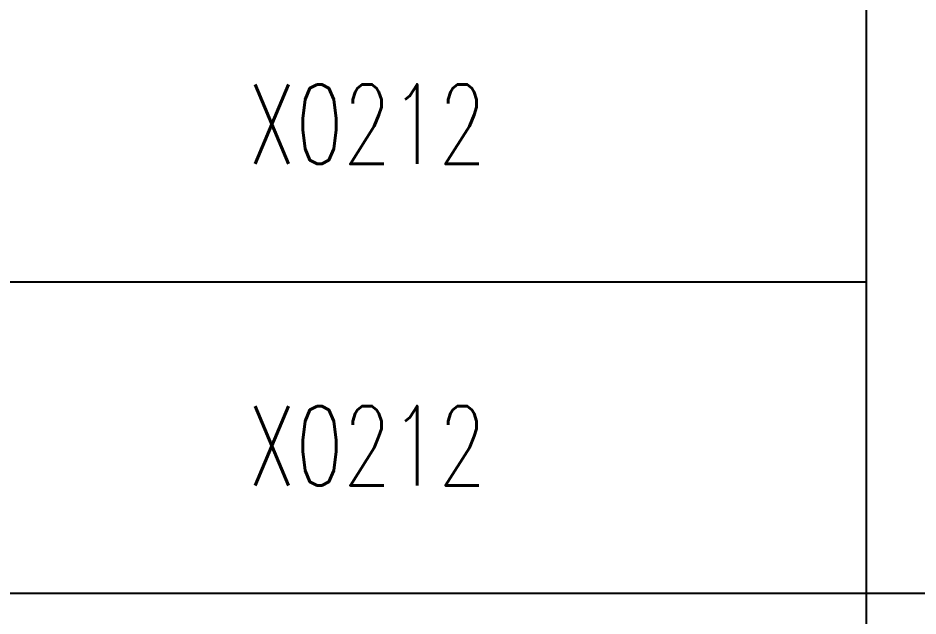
# Model space of a CAD drawing. Header units: millimetres. Extents: x 172649 to 472543, y 238332 to 449264.
# Drawn here: x 289403 to 290416, y 239519 to 240192 of the extents above; entities that cross this region are included whole.
import ezdxf

# ---------------------------------------------------------------- set-up
doc = ezdxf.new("R2010")
doc.units = ezdxf.units.MM
doc.header["$LTSCALE"] = 1000
doc.layers.add('PUB_TEXT', color=7, linetype='Continuous')
doc.styles.add('HZ', font='geditxt.shx', dxfattribs={"width": 0.75, "bigfont": 'hzfs_1.shx'})

msp = doc.modelspace()

# ---------------------------------------------------------------- linework, layer by layer
at = {"color": 2}
for p, q in [((290357.7, 238844.4), (290357.7, 240844.4)), ((290357.7, 239894.4), (285857.7, 239894.4)), ((294857.7, 239544.4), (286357.7, 239544.4))]:
    msp.add_line(p, q, dxfattribs=at)

# ---------------------------------------------------------------- texts
at = {"layer": 'PUB_TEXT', "style": 'HZ', "width": 0.7}
for p in [(289661.9, 240027.6), (289661.9, 239665.8)]:
    msp.add_text('X0212', height=89.28, dxfattribs=at).set_placement(p)

doc.saveas('drawing.dxf')
